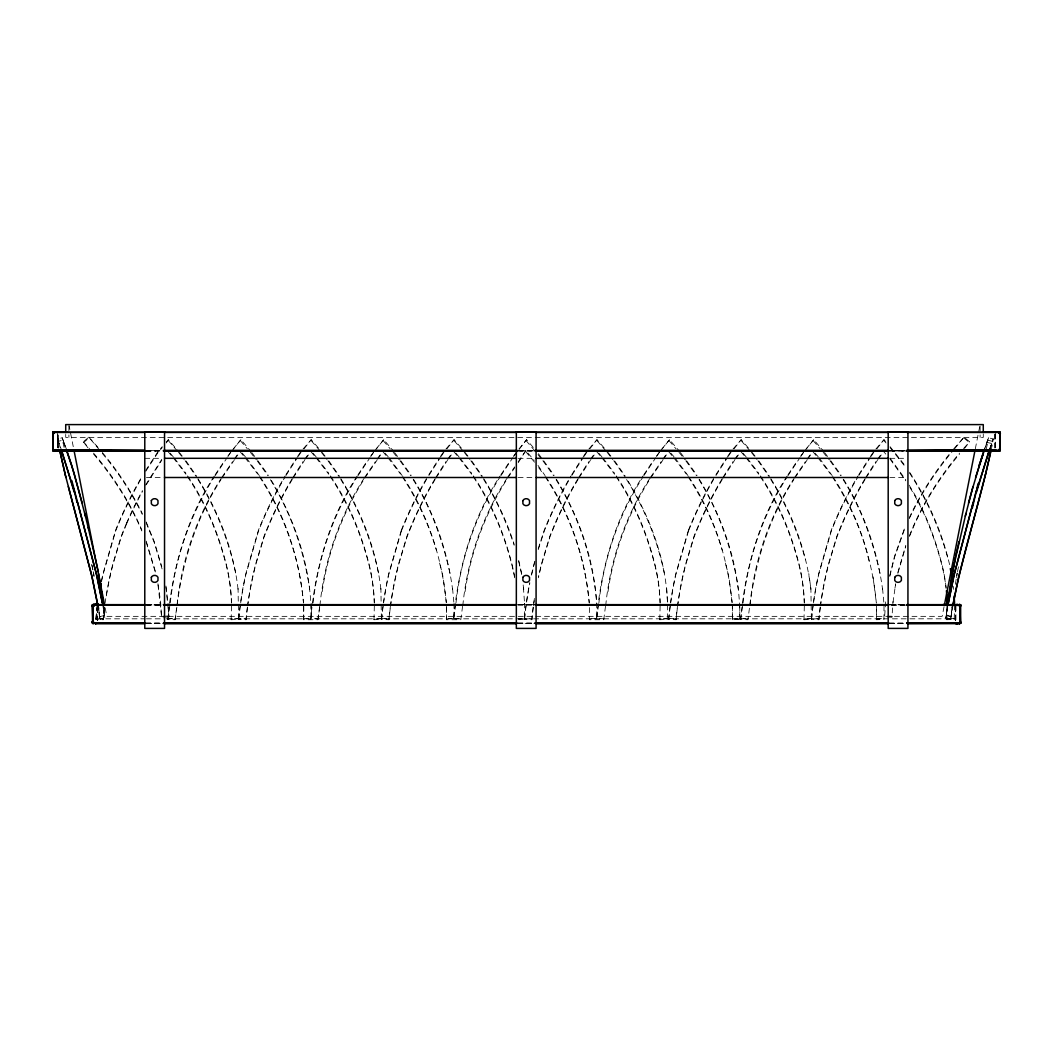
<?xml version="1.0" encoding="UTF-8"?>
<svg xmlns="http://www.w3.org/2000/svg" width="1053" height="1053" viewBox="0 0 1053 1053"><rect width="100%" height="100%" fill="white"/><g stroke="black" fill="none" stroke-linecap="round" stroke-linejoin="round"><path stroke-width="0.75" stroke-dasharray="5 3.75" d="M99.311 449.763L88.807 437.179L83.319 441.773L88.439 448.42M964.548 448.407L969.589 441.773L964.074 437.179L953.728 448.802M319.704 607.226L317.927 619.717L303.698 619.717L303.685 604.698M303.698 619.717L303.738 605.659M462.583 606.265L460.806 619.717L446.538 619.717L446.538 604.698M446.538 619.717L446.577 605.659M605.501 606.265L603.724 619.717L589.43 619.717L589.417 604.698M699.35 479.273C724.569 521.301 740.746 570.107 739.746 619.467L732.348 619.717L732.335 604.698M732.348 619.717L732.375 605.659M882.559 588.456L884.02 604.409L883.941 619.467L876.53 619.717L876.53 604.698M876.53 619.717L876.57 605.659M311.175 603.448L311.096 619.467C312.109 570.107 295.919 521.301 270.713 479.273M454.014 603.448L453.948 619.467L453.935 618.493L446.511 618.756M739.746 619.467L739.798 606.449M166.321 442.971L168.362 439.68L178.444 451.303M304.08 448.775L311.201 439.68L321.297 451.303M446.959 448.775L454.093 439.68L464.176 451.303M589.877 448.775L596.998 439.68L607.094 451.303M734.073 448.775L741.194 439.68L751.289 451.303M876.899 448.775L884.02 439.68L886.047 442.01M238.544 619.467L238.544 618.493L231.147 618.756L231.147 619.717L238.544 619.467L238.057 588.456M381.397 619.467L381.397 618.493L373.999 618.756L373.999 619.717L381.397 619.467L380.896 588.456M518.366 619.664L524.276 619.467L524.644 603.448L524.644 604.409L523.157 583.994M667.194 619.467L667.194 618.493L659.797 618.756L659.797 619.717L667.194 619.467C670.248 569.555 652.268 520.643 626.614 478.575M811.389 619.467L811.389 618.493L803.992 618.756L803.992 619.717L811.389 619.467L810.889 588.456L808.783 573.595M954.215 619.467L954.215 618.493L946.818 618.756L946.818 619.717L954.215 619.467L954.584 604.409M231.147 619.717L231.502 604.698M373.999 619.717L374.355 604.698M659.797 619.717L660.152 604.698M803.992 619.717L804.347 604.698M946.818 619.717L947.173 604.698M518.221 462.715L525.776 450.645L534.253 460.345M885.665 601.895L884.599 616.953L884.599 615.992M887.547 617.058L891.97 617.203L893.01 601.553M952.057 607.397L951.149 616.663L946.357 615.531L947.081 607.397M951.149 616.663L952.32 603.645M946.357 615.531L947.266 606.278M893.01 602.513L895.616 583.717M214.338 475.982C186.276 518.563 172.258 569.002 167.822 619.467L175.074 619.717L176.851 606.265M175.074 619.717L176.851 607.226M317.927 619.717L319.704 606.265M787.183 475.982C759.121 518.563 745.103 569.002 740.667 619.467L747.92 619.717L749.697 606.265M167.822 619.467L170.007 604.409M455.738 604.409L453.553 619.467C457.989 569.002 472.007 518.563 500.07 475.982M598.657 604.409L596.472 619.467C600.908 569.002 614.926 518.563 642.988 475.982M740.667 619.467L742.852 604.409M955.387 584.27L957.124 573.043M956.532 577.61L957.23 573.174M177.075 604.698C181.748 560.038 196.621 516.299 221.051 478.562M177.075 605.659C182.524 561.052 196.648 517.418 221.051 479.523M319.915 605.659C324.271 560.63 339.342 516.575 363.89 478.562M462.807 605.659C467.163 560.63 482.221 516.575 506.783 478.562M605.725 605.659C610.069 560.63 625.14 516.575 649.701 478.562M749.907 604.698C754.58 560.038 769.453 516.299 793.883 478.562M749.907 605.659C755.37 561.052 769.493 517.418 793.896 479.523M953.202 603.935L950.635 619.125L945.844 617.993L948.108 604.053M950.635 619.125L952.899 605.172M170.257 602.908C175.101 558.314 190.106 514.706 214.338 476.943M313.096 602.908C317.953 558.314 332.959 514.706 357.191 476.943M455.988 602.908C460.832 558.314 475.838 514.706 500.07 476.943M598.907 602.908C603.751 558.314 618.756 514.706 642.988 476.943M743.089 602.908C747.946 558.314 762.951 514.706 787.183 476.943M945.844 617.993L947.661 607.278M322.192 591.681C327.825 551.811 342.462 513.522 363.904 479.523M465.071 591.681C470.704 551.811 485.341 513.522 506.783 479.523M607.989 591.681C613.623 551.811 628.259 513.522 649.701 479.523M894.971 587.903L895.616 584.678M944.054 606.686L942.145 616.347L106.853 616.347L104.945 606.686M975.328 448.762L980.106 424.596M889.772 575.543L894.51 556.366L904.817 527.54M889.759 576.504L894.51 557.327L904.817 528.514M957.467 571.687L958.704 565.843M986.266 448.96L988.24 440.312L993.032 441.431L991.07 450.079M534.555 561.815L531.673 573.595A377.566 369.735 1.1 0 0 531.015 576.557M531.673 574.556L535.279 559.827M897.854 572.424L905.791 545.309M897.854 573.385L905.777 546.27M538.228 548.705L544.283 530.054A403.852 395.415 0.4 0 1 570.91 475.982M538.228 549.666L544.283 531.015A404.273 395.849 0.4 0 1 570.897 476.943M989.873 449.104L993.308 438.93L988.517 437.811L984.252 449.289M984.186 450.776L988.517 437.811L984.713 449.276M989.978 448.973L993.308 438.93L989.043 450.421M401.377 530.054L388.754 573.595A377.566 369.735 1.1 0 0 381.62 618.493L381.62 619.467L388.965 619.717A368.642 360.982 0.9 0 1 390.387 607.226M401.377 531.015L388.754 574.556A377.566 369.735 1.1 0 0 383.582 602.908M688.478 530.054L675.855 573.595A377.566 369.735 1.1 0 0 668.721 618.493L668.721 619.467L676.079 619.717A368.642 360.982 0.9 0 1 677.487 607.226M688.478 531.015L675.855 574.556A377.566 369.735 1.1 0 0 670.682 602.908M909.516 535.529C921.296 505.453 938.723 477.786 959.494 453.119M909.516 536.49C921.283 506.414 938.71 478.746 959.494 454.08M126.61 522.92L121.24 536.082L113.092 563.065A368.642 360.982 0.8 0 0 105.076 603.145M126.61 523.881L121.24 537.043L113.092 564.026A368.642 360.982 0.9 0 0 105.774 599.433M909.292 517.734C920.598 493.317 935.512 470.638 952.754 450.013M909.279 518.695C920.598 494.278 935.512 471.599 952.754 450.974M231.752 451.105L240.887 439.68L250.851 451.303M374.592 451.105L383.726 439.68L393.69 451.303M513.785 456.304L526.618 439.68L534.582 448.986M660.389 451.105L669.524 439.68L679.488 451.303M804.584 451.105L813.719 439.68L823.683 451.303M145.472 485.17L161.78 459.279M146.249 484.814L161.767 460.24M292.247 478.562L288.311 485.17A394.599 386.346 0.2 0 0 269.463 522.933L264.079 536.082L255.932 563.065A368.642 360.982 0.8 0 0 247.705 604.698M293.037 477.233L302.843 461.754M292.247 479.523L288.311 486.131A394.901 386.635 0.2 0 0 269.463 523.894L264.079 537.043L255.932 564.026A368.642 360.982 0.9 0 0 247.705 605.659M293.024 478.194L304.62 460.24M435.139 478.562L431.19 485.17A394.599 386.346 0.2 0 0 412.342 522.933L406.971 536.082L398.824 563.065A368.642 360.982 0.8 0 0 390.597 604.698M435.916 477.233L445.722 461.754M435.126 479.523L431.19 486.131A394.901 386.635 0.2 0 0 412.342 523.894L406.971 537.043L398.824 564.026A368.642 360.982 0.9 0 0 390.597 605.659M435.916 478.194L447.499 460.24M578.044 478.562L574.109 485.17A394.599 386.346 0.2 0 0 555.26 522.933L549.877 536.082L541.729 563.065A368.642 360.982 0.8 0 0 538.452 576.833M578.834 477.233L588.64 461.754M578.044 479.523L574.109 486.131A394.901 386.635 0.2 0 0 555.26 523.894L549.877 537.043L541.729 564.026A368.642 360.982 0.9 0 0 538.452 577.794M578.821 478.194L590.417 460.24M722.24 478.562L718.304 485.17A394.599 386.333 0.2 0 0 699.455 522.933L694.072 536.082L685.924 563.065A368.642 360.982 0.8 0 0 677.698 604.698M723.029 477.233L732.835 461.754M722.24 479.523L718.304 486.131A394.901 386.635 0.2 0 0 699.455 523.894L694.072 537.043L685.924 564.026A368.642 360.982 0.9 0 0 677.698 605.659M723.016 478.194L734.612 460.24M865.066 478.562L861.13 485.17A394.599 386.333 0.2 0 0 842.282 522.933L836.898 536.082L828.75 563.065A368.642 360.982 0.8 0 0 820.537 604.698M865.856 477.233L875.662 461.754M865.066 479.523L861.13 486.131A394.901 386.635 0.2 0 0 842.282 523.894L836.898 537.043L828.75 564.026A368.642 360.982 0.9 0 0 820.524 605.659M865.856 478.194L877.439 460.24M145.709 470.388L158.2 451.303L162.267 446.656M145.709 471.349L158.187 452.264L162.254 447.617M285.968 474.587L296.512 458.029M285.955 475.548L297.407 457.647M428.861 474.587L439.391 458.029M428.847 475.548L440.286 457.647M571.766 474.587L582.309 458.029M571.766 475.548L583.204 457.647M715.961 474.587L726.504 458.029M715.948 475.548L727.399 457.647M858.787 474.587L869.33 458.029M858.787 475.548L870.226 457.647M221.893 477.233L232.489 461.754M221.893 478.194L234.161 460.24M364.746 477.233L375.329 461.754M364.746 478.194L377 460.24M507.625 477.233L514.641 466.874M507.625 478.194L514.641 467.835M650.543 477.233L661.126 461.754M650.543 478.194L662.798 460.24M794.739 477.233L805.321 461.754M794.739 478.194L806.993 460.24M357.191 475.982C329.115 518.563 315.123 568.989 310.674 619.467L310.674 618.493L317.927 618.756M215.167 474.719L224.342 460.99M215.167 475.68L227.145 457.647M358.007 474.719L367.194 460.99M358.02 475.68L369.998 457.647M500.899 474.719L510.073 460.99M500.899 475.68L512.877 457.647M643.817 474.719L652.992 460.99M643.817 475.68L655.795 457.647M787.999 474.719L797.187 460.99M787.999 475.68L799.99 457.647M298.302 456.304L301.026 452.264M441.194 456.304L443.918 452.264M584.112 456.304L586.824 452.264M728.294 456.304L731.019 452.264M871.134 456.304L873.845 452.264M297.42 456.686L301.04 451.303M440.299 456.686L443.932 451.303M583.217 456.686L586.837 451.303M727.412 456.686L731.032 451.303M870.239 456.686L873.858 451.303M228.067 456.304L230.791 452.264M234.99 459.016L239.176 452.843M370.906 456.304L373.644 452.264M377.843 459.016L382.015 452.843M656.703 456.304L659.441 452.264M663.64 459.016L667.813 452.843M800.899 456.304L803.636 452.264M807.835 459.016L812.008 452.843M234.161 459.279L238.36 453.119M377.013 459.279L381.212 453.119M518.221 461.754L525.776 450.645M662.811 459.279L667.01 453.119M807.006 459.279L811.205 453.119M227.843 456.146L231.331 451.303M370.682 456.146L374.184 451.303M513.574 456.146L516.194 452.514M656.48 456.146L659.981 451.303M800.675 456.146L804.176 451.303M304.633 459.279L309.095 453.119M305.502 459.016L309.977 452.843M447.512 459.279L451.987 453.119M448.394 459.016L452.856 452.843M590.43 459.279L594.892 453.119M591.312 459.016L595.774 452.843M734.625 459.279L739.088 453.119M735.494 459.016L739.969 452.843M877.452 459.279L881.927 453.119M878.334 459.016L882.796 452.843M233.253 448.986L240.887 439.68M376.092 448.986L383.726 439.68M518.971 448.986L526.618 439.68M661.889 448.986L669.524 439.68M806.085 448.986L813.719 439.68M166.321 442.01L168.362 439.68M303.08 448.986L311.201 439.68M445.959 448.986L454.093 439.68M588.877 448.986L596.998 439.68M733.072 448.986L741.194 439.68M875.899 448.986L884.02 439.68M954.768 448.591L964.074 437.179M963.534 448.578L969.589 441.773M83.319 442.734L88.807 438.14M525.263 604.435L518.287 604.633L533.897 604.646M66.471 449.289L62.193 437.811L57.402 438.93L59.06 443.484L63.851 442.352L65.641 447.973M103.628 607.397L104.352 615.531L99.561 616.663L104.3 615.281L103.457 606.278M102.602 604.053L104.866 617.993L100.074 619.125L104.8 617.742L103.049 607.278M303.659 618.756L310.674 618.493M163.097 616.189L168.993 615.992L168.993 616.953L163.097 617.15M518.366 618.703L524.276 618.493L524.276 619.467M732.309 618.756L739.732 618.493M876.504 618.756L883.928 618.493L883.941 619.467M904.961 450.592L892.167 450.658L905.225 450.605M146.893 605.001L161.635 604.922L146.775 604.962M892.944 451.026L906.001 450.987M146.775 604.58L161.583 604.527M518.616 450.868L535.029 450.829L518.287 450.816M145.643 450.434L162.636 450.434M518.787 450.434L534.003 450.434M889.245 450.447L905.698 450.447M145.525 450.658L162.623 450.658M518.839 450.658L534.042 450.645M889.285 450.645L905.738 450.645M146.196 450.816L162.623 450.816M889.706 450.816L906.146 450.816M145.656 451.026L162.623 451.026M517.839 451.026L534.845 451.026M889.653 451.026L905.856 451.026M144.787 458.318L161.227 458.318M518.129 458.318L534.582 458.318M889.838 458.318L906.291 458.318M146.433 477.496L161.227 477.496M518.129 477.496L534.582 477.496M889.838 477.496L906.291 477.496M146.012 604.435L162.675 604.435M517.852 604.435L533.897 604.435M889.245 604.435L906.291 604.435M146.249 604.646L162.675 604.646M889.667 604.646L906.106 604.646M145.525 604.817L162.675 604.817M518.076 604.817L533.897 604.817M889.272 604.817L905.725 604.817M146.077 605.027L162.675 605.027M517.865 605.027L533.897 605.027M905.33 605.027L889.653 605.027L906.185 605.146M603.724 619.717L603.724 618.756L596.472 618.493L589.39 618.756L589.43 619.717M97.073 618.822L144.774 618.822M146.42 618.822L164.505 618.822M166.15 618.822L955.637 618.822M145.814 623.021L162.675 623.021M517.813 623.021L533.897 623.086M889.048 623.126L906.264 623.021M145.525 623.231L162.675 623.231M517.839 623.231L533.897 623.231M889.377 623.231L905.883 623.35M146.249 623.402L162.675 623.402M517.813 623.402L533.897 623.402M888.969 623.402L905.764 623.402M146.249 623.613L162.675 623.613M516.339 623.613L533.897 623.613M889.364 623.639L906.304 623.613M890.509 604.751L905.317 604.764M146.104 450.618L155.897 450.658L146.301 450.605M146.104 451L155.897 451.026M887.547 616.097L891.97 616.242L891.97 617.203M820.326 607.226A368.642 360.982 0.9 0 0 818.905 619.717L811.56 619.467L811.56 618.493L818.905 618.756A368.642 360.982 0.8 0 1 820.326 606.265M740.667 618.493L747.92 618.756L747.92 619.717M668.721 618.493L676.079 618.756A368.642 360.982 0.8 0 1 677.487 606.265M533.305 607.226A368.642 360.982 0.9 0 0 531.883 619.717L524.526 619.467L524.526 618.493L531.883 618.756A368.642 360.982 0.8 0 1 533.305 606.265M381.62 618.493L388.965 618.756A368.642 360.982 0.8 0 1 390.387 606.265M247.494 607.226A368.642 360.982 0.9 0 0 246.086 619.717L238.728 619.467L238.728 618.493L246.086 618.756A368.642 360.982 0.8 0 1 247.494 606.265M167.822 618.493L175.074 618.756M104.655 607.226A368.642 360.982 0.9 0 0 103.233 619.717L95.889 619.467L95.889 618.493L103.233 618.756A368.642 360.982 0.8 0 1 104.655 606.265M453.935 618.493L460.806 618.756L460.806 619.717M986.858 442.352L991.65 443.484M946.423 615.281L951.214 616.413M945.91 617.742L950.701 618.874M964.074 438.14L969.589 442.734M88.807 437.179L99.311 448.802M83.319 441.773L89.466 448.591M814.996 453.08L818.181 456.712M819.234 457.923L832.173 475.574M670.8 453.08L673.986 456.712M675.039 457.923L687.978 475.574M385.003 453.08L388.188 456.712M389.241 457.923L402.18 475.574M242.164 453.08L245.336 456.712M246.402 457.923L259.328 475.574M890.075 446.656L905.343 465.926M884.02 440.641L886.034 442.971M890.075 447.617L905.33 466.887M741.194 440.641L750.262 451.105M596.998 440.641L606.08 451.105M454.08 440.641L463.162 451.105M311.201 440.641L320.27 451.105M168.348 440.641L177.43 451.105M813.192 440.641L820.169 448.775M669.01 440.641L675.973 448.775M526.092 440.641L534.055 449.947M383.2 440.641L390.176 448.775M240.36 440.641L247.323 448.775M889.982 458.042L905.791 479.865M883.691 451.619L885.784 454.08M889.956 459.003L905.751 480.826M742.97 453.119L746.103 456.818M747.143 458.042L758.765 473.258M740.864 451.619L745.037 456.541M746.077 457.779L758.739 474.219M598.775 453.119L601.908 456.818M602.948 458.042L614.57 473.258M596.669 451.619L600.842 456.541M601.895 457.779L614.544 474.219M455.857 453.119L458.99 456.818M460.043 458.042L471.665 473.258M453.751 451.619L457.937 456.541M458.976 457.779L471.639 474.219M312.978 453.119L316.111 456.818M317.15 458.042L328.773 473.258M310.872 451.619L315.044 456.541M316.084 457.779L328.747 474.219M170.125 453.119L173.271 456.818M174.311 458.042L185.933 473.258M168.019 451.619L172.205 456.541M173.245 457.779L185.907 474.219M812.837 451.619L816.878 456.462M817.891 457.673L830.501 473.995M668.655 451.619L672.683 456.462M673.696 457.673L686.306 473.995M525.737 451.619L534.819 462.517M382.844 451.619L386.885 456.462M387.899 457.673L400.509 473.995M240.005 451.619L244.046 456.462M245.046 457.673L257.656 473.995M102.299 452.435C118.041 471.086 131.441 491.685 142.326 513.522M102.299 453.395C118.054 472.047 131.454 492.646 142.339 514.483M93.572 453.132C113.329 476.18 129.848 502.044 141.826 529.975M93.572 454.093C113.342 477.141 129.861 503.005 141.826 530.936M823.156 452.264L829.014 459.529M829.988 460.74L840.702 475.68M678.961 452.264L684.819 459.529M685.793 460.74L696.507 475.68M537.991 454.685L541.9 459.529M542.874 460.74L553.588 475.68M393.164 452.264L399.021 459.529M399.995 460.74L410.709 475.68M250.311 452.264L256.169 459.529M257.143 460.74L267.857 475.68M752.237 452.514L755.106 456.146M758.91 460.99L769.322 475.982M751.276 452.264L756.989 459.529M757.949 460.74L769.295 476.943M608.042 452.514L610.911 456.146M614.715 460.99L625.127 475.982M607.081 452.264L612.807 459.529M613.754 460.74L625.113 476.943M465.136 452.514L467.993 456.146M471.81 460.99L482.208 475.982M464.176 452.264L469.888 459.529M470.836 460.74L482.195 476.943M322.244 452.514L325.114 456.146M328.918 460.99L339.329 475.982M321.283 452.264L326.996 459.529M327.957 460.74L339.303 476.943M179.405 452.514L182.261 456.146M186.078 460.99L196.477 475.982M178.444 452.264L184.157 459.529M185.104 460.74L196.463 476.943M824.578 452.5L829.975 459.648M830.87 460.832L841.281 475.351M680.383 452.5L685.779 459.648M686.674 460.832L697.086 475.351M538.373 453.685L542.861 459.648M543.756 460.832L554.181 475.351M394.585 452.5L399.982 459.648M400.877 460.832L411.289 475.351M251.746 452.5L257.129 459.648M258.024 460.832L268.449 475.351M538.623 467.624L543.387 473.995M537.991 465.373L545.059 475.574M909.595 472.205C928.614 501.333 942.843 533.674 950.28 567.699M909.581 473.166C927.088 499.741 939.987 529.132 948.292 559.827M833.015 476.851C857.629 514.259 872.253 558.024 876.28 602.553M688.82 476.851C713.5 514.246 727.939 558.051 732.085 602.553M545.902 476.851C570.581 514.443 585.363 558.406 589.272 603.145M403.023 476.851C427.702 514.246 442.142 558.051 446.288 602.553M260.17 476.851C284.85 514.443 299.631 558.406 303.54 603.145M832.252 476.693C849.429 503.4 863.157 532.792 869.633 564.013M688.057 476.693C702.917 499.451 714.566 524.355 722.292 550.416M545.138 476.693C569.818 514.193 585.192 557.827 589.167 602.553M402.259 476.693C417.12 499.451 428.768 524.355 436.495 550.416M259.407 476.693C284.086 514.193 299.46 557.827 303.435 602.553M760.45 475.903C778.338 502.399 790.777 532.173 798.766 563.052A184.275 180.445 -0.5 0 1 804.308 603.145M760.411 476.864C778.272 503.387 790.764 533.134 798.766 564.013A184.275 180.445 -0.5 0 1 804.268 602.553M616.255 475.903C634.156 502.399 646.581 532.173 654.571 563.052A184.275 180.432 -0.5 0 1 660.113 603.145M616.229 476.864C634.077 503.387 646.568 533.134 654.571 564.013A184.275 180.432 -0.5 0 1 660.073 602.553M473.337 475.903C491.238 502.399 503.663 532.173 511.666 563.052A184.275 180.432 -0.5 0 1 514.627 576.82M473.31 476.864C491.172 503.387 503.65 533.134 511.666 564.013A184.275 180.432 -0.5 0 1 514.627 577.781M330.458 475.903C348.346 502.399 360.784 532.173 368.774 563.052A184.275 180.432 -0.5 0 1 374.315 603.145M330.418 476.864C348.28 503.387 360.771 533.134 368.774 564.013A184.275 180.432 -0.5 0 1 374.276 602.553M187.605 475.903C205.506 502.399 217.932 532.173 225.934 563.052A184.275 180.432 -0.5 0 1 231.476 603.145M187.579 476.864C205.44 503.387 217.918 533.134 225.934 564.013A184.275 180.432 -0.5 0 1 231.436 602.553M843.177 479.72C861.538 508.638 872.858 541.268 880.269 574.556M698.981 479.72C719.765 512.956 732.519 550.798 738.39 589.417M556.076 479.72C579.229 517.273 593.339 560.446 596.919 604.409M413.184 479.72C431.546 508.638 442.865 541.268 450.276 574.556M270.345 479.72C291.115 512.956 303.869 550.798 309.74 589.417M843.545 479.273C864.079 512.706 877.386 550.548 882.585 589.417M556.432 479.273C581.638 521.301 597.867 570.107 596.827 619.467L596.814 618.493M413.553 479.273C434.086 512.706 447.393 550.548 452.593 589.417M909.134 485.157C924.218 509.125 934.34 535.793 941.593 563.052A184.275 180.445 -0.5 0 1 946.107 587.613M909.884 487.486C924.587 511.06 934.445 537.267 941.593 564.013A184.275 180.445 -0.5 0 1 946.107 588.574M770.809 478.575C791.58 512.219 806.401 549.982 810.889 589.417M770.783 479.536C786.367 504.374 797.74 531.581 805.453 559.827M626.588 479.536C644.712 508.665 657.664 540.952 664.601 574.556M483.696 478.575C496.489 499.201 506.783 521.209 514.167 544.348M483.682 479.536C496.634 500.109 506.467 522.288 514.167 545.309M340.817 478.575C361.495 512.232 376.553 549.982 380.896 589.417M340.79 479.536C358.915 508.665 371.867 540.952 378.79 574.556M197.964 478.575C218.642 512.232 233.713 549.982 238.057 589.417M197.951 479.536C216.062 508.665 229.014 540.952 235.951 574.556M146.183 521.933L154.343 541.834L161.793 566.659M146.183 522.893L154.343 542.795L162.57 570.568M146.196 541.124L155.699 572.437M146.196 542.084L155.712 573.398M57.402 438.93L61.666 450.421M63.851 442.352L62.193 437.811L65.523 447.854M59.06 443.484L60.403 447.696M725.359 563.052L728.887 576.82L732.19 603.145M439.562 563.052L443.089 576.82L446.38 603.145M64.115 447.512L62.469 440.312L57.678 441.431L58.994 447.196M518.681 560.341L521.683 573.595M518.681 561.302L521.683 574.556M91.703 564.382L92.94 570.226M91.914 565.106L92.914 569.87M157.95 583.717L160.582 601.553L161.622 617.203L157.963 584.678M68.893 424.596L73.355 447.156M97.508 603.935L100.009 618.874M97.811 605.172L100.074 619.125M93.256 571.687L93.954 576.136M93.585 573.043L94.086 576.241M873.082 576.82L876.372 603.145M953.294 586.442L953.715 589.417M523.157 584.968L523.775 589.417M165.913 585.955L168.256 605.449M165.913 586.916L168.993 616.953M452.566 588.456L454.027 604.409M98.653 607.397L99.495 616.413M98.39 603.645L99.561 616.663M168.362 606.962L168.993 615.992M666.694 588.456L667.563 603.448M995.414 433.362L995.414 449.526M995.019 434.152L995.19 449.526M994.809 434.191L994.809 449.526M983.278 434.178L983.278 437.377L65.72 437.377L65.72 434.178M980.106 426.189L980.106 437.377M955.927 605.949L955.927 620.48M955.545 606.791L955.545 622.099M955.321 606.831L955.321 622.81M818.905 618.756L818.905 619.717M676.079 618.756L676.079 619.717M531.883 618.756L531.883 619.717M388.965 618.756L388.965 619.717M246.086 618.756L246.086 619.717M103.233 618.756L103.233 619.717M97.679 607.555L97.679 620.48M97.455 607.555L97.455 620.48M97.297 607.555L97.297 620.48M97.073 605.949L97.073 622.099M68.893 426.189L68.893 437.377M57.981 447.907L57.81 434.981M57.586 433.362L57.586 447.907M126.61 523.894A394.901 386.635 0.2 0 1 142.431 491.554M126.61 522.933A394.599 386.346 0.2 0 1 142.445 490.593M95.889 619.467A377.566 369.735 1.1 0 1 97.639 604.409M101.443 581.967A377.566 369.735 1.1 0 1 103.023 574.556L115.646 531.015A404.273 395.849 0.4 0 1 142.26 476.943M95.889 618.493A377.566 369.735 1.1 0 1 97.231 606.449M101.443 581.006A377.566 369.735 1.1 0 1 103.023 573.595L115.646 530.054A403.852 395.415 0.4 0 1 142.26 475.982M238.728 619.467A377.566 369.735 1.1 0 1 240.479 604.409M240.689 602.908A377.566 369.735 1.1 0 1 245.862 574.556L258.485 531.015A404.273 395.849 0.4 0 1 285.1 476.943M238.728 618.493A377.566 369.735 1.1 0 1 245.862 573.595L258.485 530.054A403.852 395.415 0.4 0 1 285.113 475.982M381.62 619.467A377.566 369.735 1.1 0 1 383.371 604.409M401.377 530.054A403.852 395.415 0.4 0 1 427.992 475.982M401.377 531.015A404.273 395.849 0.4 0 1 427.992 476.943M533.726 603.145A368.642 360.982 0.8 0 1 534.411 598.473M533.502 605.659A368.642 360.982 0.9 0 1 534.411 599.433M524.526 619.467A377.566 369.735 1.1 0 1 529.791 583.454M524.526 618.493A377.566 369.735 1.1 0 1 529.791 582.493M668.721 619.467A377.566 369.735 1.1 0 1 670.471 604.409M688.491 530.054A403.852 395.415 0.4 0 1 715.105 475.982M688.491 531.015A404.273 395.849 0.4 0 1 715.092 476.943M811.547 619.467A377.566 369.735 1.1 0 1 813.298 604.409M813.508 602.908A377.566 369.735 1.1 0 1 818.694 574.556L831.304 531.015A404.273 395.849 0.4 0 1 857.919 476.943M811.547 618.493A377.579 369.748 1.1 0 1 818.694 573.595L831.304 530.054A403.852 395.428 0.4 0 1 857.932 475.982M58.191 434.981L58.191 447.907L58.191 434.981"/><path stroke-width="1.5" d="M906.554 450.579L995.217 450.184L996.967 451.026L995.506 450.184M53.835 433.362L54.203 431.848L54.203 433.362C49.939 433.362 56.112 430.611 52.953 432.441C55.572 430.993 50.847 433.415 53.835 433.033M53.519 433.362L54.203 431.848L53.058 433.007L53.045 450.658L54.203 451.026L54.203 450.184C50.728 449.262 55.019 452.395 53.861 450.184M959.994 622.099C958.243 625.298 962.626 621.968 959.678 622.099M960.257 622.099L959.717 623.521L959.309 622.757M998.797 432.704L1000.35 433.362L999.165 431.901L1000.35 433.362L998.797 433.362L998.797 431.875L999.745 432.072L999.745 449.526L998.797 451.026L998.797 449.526C1003.43 451.434 995.598 450.987 1000.35 449.526M960.481 622.099L959.257 623.613M998.797 431.954L999.955 432.309L999.955 449.526L999.139 451.013L999.942 450.658L906.778 450.658M1000.113 449.828C998.692 450.157 999.889 449.026 999.073 451.013C1002.008 450.302 997.586 448.249 999.429 450.842C997.981 451.329 1000.784 450.763 1000.126 449.526L1000.126 432.454M144.656 623.021L93.691 623.021L92.137 622.099L93.691 622.099L93.006 623.521L92.23 605.278L93.691 604.527L93.691 605.949C89.018 605.251 97.613 602.803 98.6 604.435M93.006 605.949L93.691 605.278M999.955 449.526L999.205 450.381M92.137 605.949L92.361 605.027L93.691 605.949L93.335 604.488M947.371 604.146L952.333 571.897L965.97 513.43M947.397 604.777L955.453 557.406M959.652 622.757C958.783 625.403 961.942 620.915 960.639 623.021L906.751 623.021M58.31 450.184L56.033 451.026L58.599 450.184M959.678 622.428C962.495 623.402 957.309 623.323 960.81 622.455C958.914 625.798 953.149 621.823 955.663 623.494L907.949 623.613M948.108 604.053L953.715 576.386L973.196 502.307M952.899 605.172L958.52 577.505L985.45 474.745M944.383 605.067L975.012 450.381M948.411 602.803L954.505 573.174L976.302 490.672M953.202 603.935C962.942 551.956 980.132 501.781 991.07 450.079M990.557 452.316L985.45 474.758M955.755 555.945L959.033 541.518M965.285 516.181L972.972 486.578M972.248 508.454L976.368 491.093L989.425 450.5M960.257 622.81L960.257 604.672C957.835 603.974 962.271 605.264 960.244 605.725C957.032 603.817 963.666 605.396 959.309 605.949C958.585 602.132 962.56 607.331 960.02 604.975M976.684 489.197L978.158 483.472M972.13 489.974L983.765 450.789M976.539 492.12L989.043 450.421M968.523 502.9L972.13 489.961M975.565 477.417L984.186 450.776M959.309 623.613L960.481 622.849M979.079 465.255L982.765 455.041M58.073 450.144L56.441 450.987L57.481 450.184M92.361 605.027L93.691 605.949L93.019 604.554M92.44 605.383L99.1 604.791M96.981 622.757L95.52 623.613L98.429 622.757M999.508 450.5L998.797 449.526L999.889 450.013M56.98 450.816L57.718 450.092M57.612 450.315L56.809 450.658M906.751 604.817L959.309 604.817C962.574 605.37 959.138 606.791 959.309 604.527M959.888 604.725L960.481 623.231L906.607 623.231M97.337 622.757L95.52 623.613L97.179 622.757M97.547 622.757L95.52 623.613L98.087 622.757M97.797 622.757L95.52 623.613M960.639 623.021L960.639 605.041C958.164 606.844 961.152 604.646 959.309 604.646L906.751 604.646M956.15 604.909L957.124 604.461M92.69 605.251L144.603 604.817M1000.047 450.381L998.797 450.434M960.77 622.665L959.994 622.665M996.256 431.967L996.967 431.848L982.739 432.191M53.835 449.855L52.874 450.223L53.255 449.526M956.045 604.856L956.703 604.817M996.454 431.967L995.756 432.309L996.915 431.875M955.848 605.027L956.506 604.554M956.269 605.027L957.44 604.461M960.56 605.383L906.751 605.027M906.804 450.816L999.31 450.579M999.021 450.421L998.797 450.816M956.901 623.613L955.15 623.363M957.427 623.613L955.4 622.757M996.599 451.066L994.809 450.223L995.756 450.434M995.888 450.855L994.94 450.157L996.533 450.816M996.77 450.934L995.914 450.671M54.203 431.848L53.255 433.362L53.255 450.223L54.203 451.026L52.676 449.526M957.098 623.613L954.808 623.139M936.946 450.447L968.826 450.184M66.378 431.901L53.519 431.954L66.589 431.848M53.255 432.072L66.115 432.02M144.472 450.987L53.045 450.658C52.321 448.486 54.743 453.172 53.045 449.526L53.045 432.23L66.102 432.191M906.857 450.605L995.19 450.223L996.283 450.934L994.703 450.079M907.633 450.974L995.48 450.579M97.85 604.514L92.743 604.646L93.691 605.949L92.19 605.593M544.875 450.816L535.029 450.829L888.732 450.816M983.607 431.848L990.175 431.848M53.058 432.23L998.797 432.23L1000.35 433.362L998.797 432.441L906.804 432.441M144.551 432.441L52.887 432.441L52.874 450.434L144.222 450.434M164.268 432.441L515.825 432.441M535.529 432.441L888.732 432.441M52.742 432.796L54.203 432.704M52.703 433.007L54.203 433.007M1000.126 433.362L998.797 433.007M163.715 450.434L517.141 450.434M535.227 450.434L888.653 450.434M906.738 450.434L1000.113 450.447M53.058 450.658L145.525 450.658M163.61 450.658L517.194 450.658M535.293 450.658L888.877 450.658M145.117 450.816L53.269 450.816L111.118 451.026M163.215 450.816L516.905 450.816L474.482 451.026M144.84 451.026L53.532 450.934L79.238 451.026M163.742 451.026L517.155 451.026M535.227 451.026L888.877 451.026M906.409 451.026L990.175 451.026M164.518 458.318L516.483 458.318M536.227 458.318L888.192 458.318M164.518 477.496L516.483 477.496M536.227 477.496L888.192 477.496M943.238 604.435L946.529 604.435M93.691 604.646L145.248 604.646M163.333 604.646L516.641 604.646M534.713 604.646L888.679 604.646M163.992 604.83L515.944 604.817M535.529 604.817L888.679 604.817M144.603 605.027L93.283 605.08L92.743 623.376C94.454 624.205 90.11 621.402 93.691 622.757M164.321 605.027L515.825 605.027M535.529 605.027L888.679 605.027M163.886 623.021L517.01 623.021M535.069 623.021L888.679 623.021M145.472 623.244L93.691 623.231L92.137 622.099L92.743 623.376M163.597 623.231L517.023 623.231M534.713 623.297L888.679 623.231M93.691 622.455L92.137 622.099L93.691 623.402L145.038 623.402M163.097 623.402L516.181 623.402M535.529 623.402L888.969 623.402M906.751 623.402L960.244 623.402M97.073 623.613L144.774 623.613M164.505 623.613L516.483 623.613M536.227 623.613L888.205 623.613M367.694 451.013L213.588 451.026M53.255 450.223L144.709 450.605M53.045 450.276L144.472 450.605M79.238 450.184L111.118 450.434M56.809 432.23L56.033 431.848L58.363 432.23M57.849 432.23L56.033 431.848L58.086 432.23M56.533 431.875L57.652 432.23M999.165 432.085L999.955 433.099M56.033 431.848L57.191 432.23M95.52 604.435L96.481 604.672M96.573 604.83L96.231 604.554M54.203 451.026L53.571 450.184M999.481 432.033L999.165 433.362M92.519 605.185L93.691 605.949M956.677 623.521L955.979 622.771L956.124 623.613M999.745 432.085L999.481 433.362M955.703 622.81L956.532 623.402M93.322 605.62L92.546 604.83M999.955 432.309L1000.324 433.033M960.178 605.093L960.481 605.949M92.23 622.718L92.361 623.007M66.944 450.789L74.223 473.705L85.425 516.181M62.153 451.921L74.171 492.12M66.536 450.776L71.643 465.268L82.187 502.9M61.285 450.5L74.342 491.093L77.053 502.597M77.527 502.307L96.994 576.386L102.615 604.053M68.313 486.552L92.203 577.518L97.811 605.172M71.828 480.616L96.205 573.174L102.299 602.803M65.26 474.745L91.414 574.306L97.508 603.935M88.176 527.342L98.377 571.911M84.74 513.43L88.768 529.751M65.918 477.443L59.652 450.079M65.26 474.758L60.153 452.316M950.28 568.659L952.254 578.058M74 450.381L104.629 605.067M101.127 589.838L102.641 598.775M98.627 573.516L103.339 604.146M960.836 605.725L959.309 605.278L960.257 605.949M102.891 600.263L103.312 604.777M954.15 595.959L954.584 603.448M983.278 432.586L983.278 424.596L65.72 424.596L65.72 432.586M93.322 622.099L93.322 623.56M93.006 622.099L93.006 623.494M92.519 605.949L92.519 623.218M100.285 586.969A377.566 369.735 1.1 0 1 100.851 583.981M100.561 586.442A377.566 369.735 1.1 0 1 101.141 583.454M946.686 594.774A184.275 180.445 -0.5 0 1 947.173 605.659M946.423 590.707A184.275 180.445 -0.5 0 1 947.173 604.698M151.342 500.609L151.342 503.716C152.646 506.322 156.673 506.322 157.976 503.716L157.976 500.609C156.673 498.016 152.646 498.016 151.342 500.609M151.342 577.32L151.342 580.427C152.646 583.02 156.673 583.02 157.976 580.427L157.976 577.32C156.673 574.714 152.646 574.714 151.342 577.32M522.893 500.609L522.893 503.716C524.197 506.322 528.224 506.322 529.527 503.716L529.527 500.609C528.224 498.016 524.197 498.016 522.893 500.609M522.893 577.32L522.893 580.427C524.197 583.02 528.224 583.02 529.527 580.427L529.527 577.32C528.224 574.714 524.197 574.714 522.893 577.32M894.734 500.609L894.734 503.716C896.05 506.322 900.078 506.322 901.381 503.716L901.381 500.609C900.078 498.016 896.05 498.016 894.734 500.609M894.734 577.32L894.734 580.427C896.05 583.02 900.078 583.02 901.381 580.427L901.381 577.32C900.078 574.714 896.05 574.714 894.734 577.32M956.321 623.231L955.545 622.849L956.321 623.231M164.531 431.848L144.787 431.848L144.787 628.404L164.531 628.404L164.531 431.848M536.082 431.848L516.339 431.848L516.339 628.404L536.082 628.404L536.082 431.848M907.936 431.848L888.192 431.848L888.192 628.404L907.936 628.404L907.936 431.848"/></g></svg>
